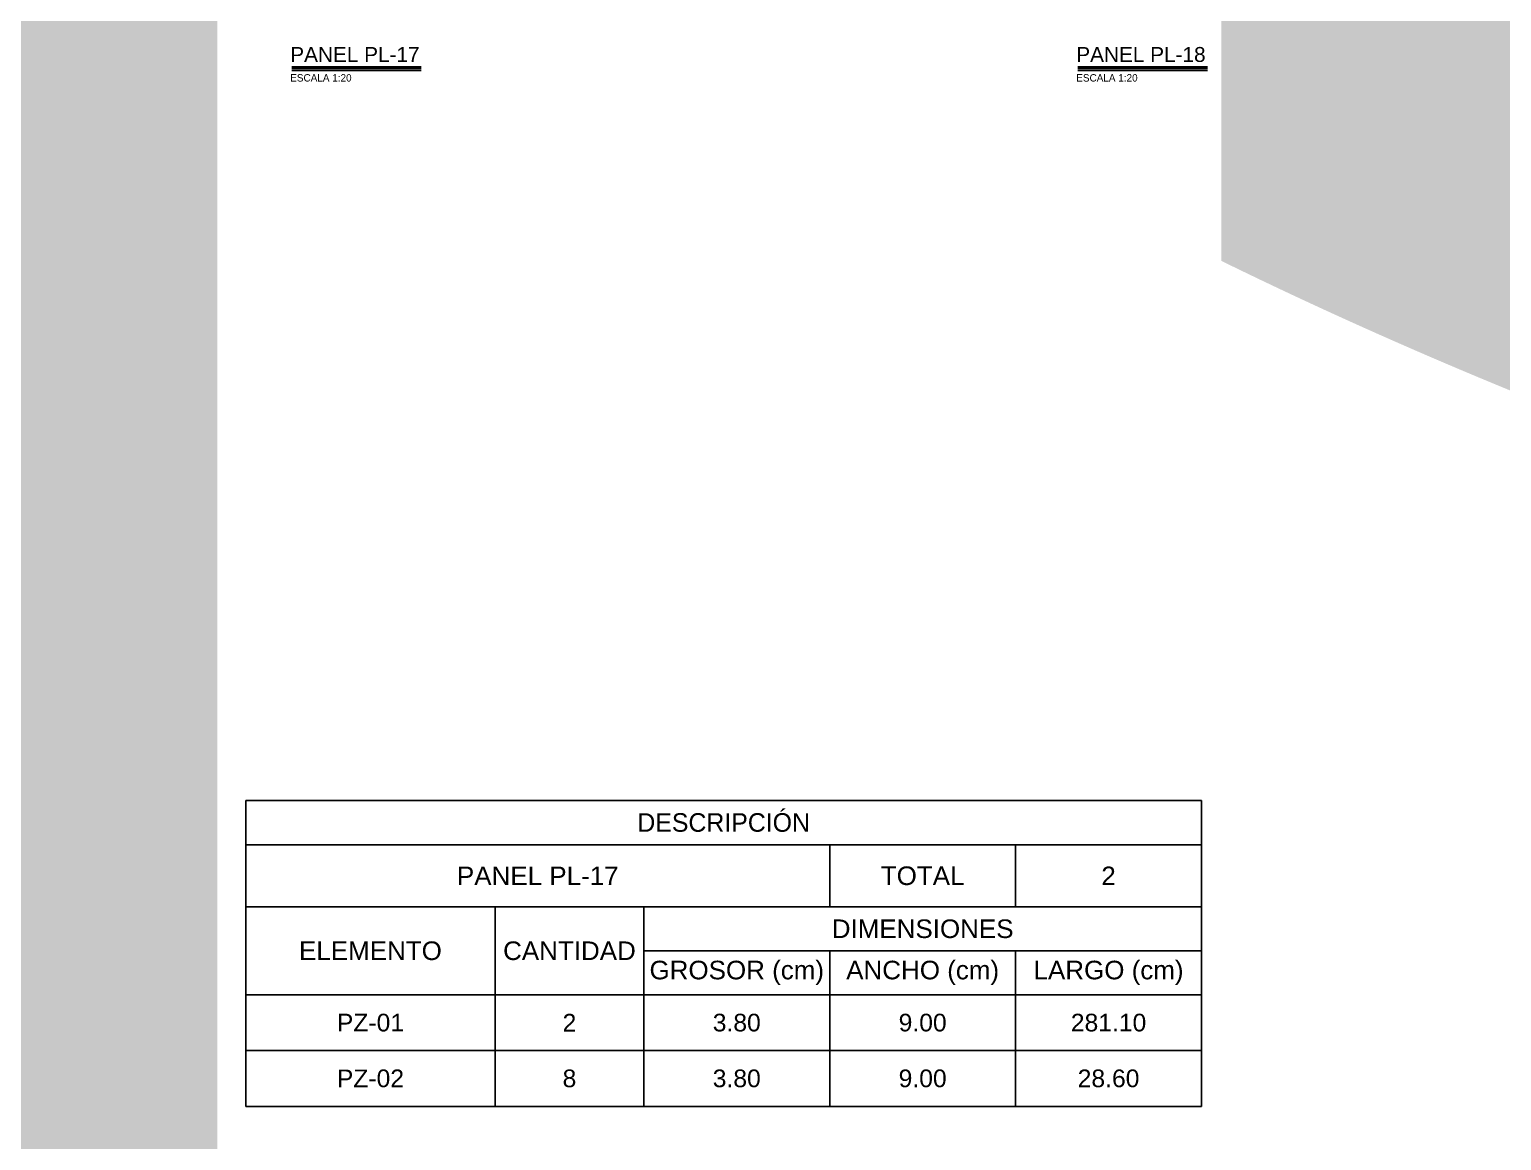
# Model space of a CAD drawing. Header units: millimetres. Extents: x 19458 to 19801, y 4351 to 4752.
# Drawn here: x 19582.12 to 19590.04, y 4501.26 to 4507.23 of the extents above; entities that cross this region are included whole.
import ezdxf
from ezdxf.enums import TextEntityAlignment as Align

# ---------------------------------------------------------------- set-up
doc = ezdxf.new("R2010")
doc.units = ezdxf.units.MM
for name, color, linetype in [('cotas', 1, 'Continuous'), ('cotas @ 200', 1, 'Continuous'), ('cotas @ 300', 1, 'Continuous'), ('TEXTOS TITULOS @ 0.2', 3, 'Continuous')]:
    doc.layers.add(name, color=color, linetype=linetype)
doc.styles.add('century gothic', font='GOTHIC.TTF')
doc.styles.add('NOTAS', font='GOTHIC.TTF')
doc.styles.add('SMCtitulos', font='sanss___.ttf')
doc.styles.get("Standard").update_dxf_attribs({"font": 'arial.ttf'})
doc.dimstyles.new('ANOTATIVE 100 SMCONSTRUCCIONES', dxfattribs={"dimscale": 0, "dimtxt": 0.18, "dimasz": 0.15, "dimexe": 0.18, "dimexo": 0.09, "dimgap": 0.1, "dimtad": 1, "dimzin": 0, "dimdsep": 46, "dimtxsty": 'century gothic', "dimblk1": 'FLECHA1', "dimblk2": 'FLECHA1', "dimsah": 1, "dimcen": 0.18, "dimdle": 0.075, "dimclrd": 1, "dimclre": 1, "dimclrt": 2, "dimaunit": 1, "dimadec": 0, "dimazin": 0, "dimtfac": 0.75, "dimtix": 1, "dimtmove": 2, "dimatfit": 3, "dimfxl": 0.09, "dimtvp": 1.5, "dimtfill": 1, "dimtolj": 1, "dimtzin": 0, "dimarcsym": 0})

# ---------------------------------------------------------------- blocks, each defined once
blk = doc.blocks.new('FLECHA1')
at = {"color": 4}
blk.add_line((-0.24618, -0.24808), (0.24808, 0.25), dxfattribs=at)
at = {"color": 1}
blk.add_line((-1, 0), (0.49616, 0), dxfattribs=at)
blk = doc.blocks.new('*D1597')
at = {"layer": 'cotas', "color": 1, "lineweight": -2, "transparency": 16777216}
for p, q in [((19614.326, 4580.8448), (19614.326, 4610.8448)), ((19597.9836, 4550.8448), (19578.326, 4550.8448)), ((19614.326, 4548.4298), (19614.326, 4550.8448)), ((19597.5339, 4548.4298), (19578.326, 4548.4298)), ((19614.326, 4518.4298), (19614.326, 4488.4298))]:
    blk.add_line(p, q, dxfattribs=at)
at = {"layer": 'Defpoints', "color": 0, "transparency": 16777216}
for p in [(19614.326, 4550.8448), (19615.9836, 4550.8448), (19615.5339, 4548.4298)]:
    blk.add_point(p, dxfattribs=at)
at = {"layer": 'cotas', "color": 1, "lineweight": -2, "transparency": 16777216, "xscale": 30, "yscale": 30, "zscale": 30}
for p, rotation in [((19614.326, 4550.8448), 270), ((19614.326, 4548.4298), 90)]:
    blk.add_blockref('FLECHA1', p, dxfattribs=dict(at, rotation=rotation))
at = {"layer": 'cotas', "color": 2, "transparency": 16777216, "insert": (19575.5307, 4549.6373), "char_height": 36, "attachment_point": 5, "rotation": 90, "style": 'century gothic', "bg_fill": 3, "box_fill_scale": 1.1, "bg_fill_color": 256, "bg_fill_true_color": 13158600, "bg_fill_transparency": 0}
blk.add_mtext('\\A1;2.42', dxfattribs=at)
blk = doc.blocks.new('*D1614')
at = {"layer": 'cotas', "color": 1, "lineweight": -2, "transparency": 16777216}
for p, q in [((19614.326, 4595.8448), (19614.326, 4640.8448)), ((19588.9836, 4550.8448), (19560.326, 4550.8448)), ((19614.326, 4548.4298), (19614.326, 4550.8448)), ((19588.5339, 4548.4298), (19560.326, 4548.4298)), ((19614.326, 4503.4298), (19614.326, 4458.4298))]:
    blk.add_line(p, q, dxfattribs=at)
at = {"layer": 'Defpoints', "color": 0, "transparency": 16777216}
for p in [(19614.326, 4550.8448), (19615.9836, 4550.8448), (19615.5339, 4548.4298)]:
    blk.add_point(p, dxfattribs=at)
at = {"layer": 'cotas', "color": 1, "lineweight": -2, "transparency": 16777216, "xscale": 45, "yscale": 45, "zscale": 45}
for p, rotation in [((19614.326, 4550.8448), 270), ((19614.326, 4548.4298), 90)]:
    blk.add_blockref('FLECHA1', p, dxfattribs=dict(at, rotation=rotation))
at = {"layer": 'cotas', "color": 2, "transparency": 16777216, "insert": (19556.133, 4549.6373), "char_height": 54, "attachment_point": 5, "rotation": 90, "style": 'century gothic', "bg_fill": 3, "box_fill_scale": 1.1, "bg_fill_color": 256, "bg_fill_true_color": 13158600, "bg_fill_transparency": 0}
blk.add_mtext('\\A1;2.42', dxfattribs=at)
blk = doc.blocks.new('*U46')
at = {"color": 2}
blk.add_line((0, 0.052), (3.483, 0.052), dxfattribs=at)
at = {"color": 250}
blk.add_line((0, 0), (3.483, 0), dxfattribs=at)
at = {"color": 7}
blk.add_line((0, -0.047), (3.483, -0.047), dxfattribs=at)
at = {"color": 0, "linetype": 'ByBlock', "lineweight": -2, "style": 'NOTAS'}
for tag, p in [('1TITLE', (0.027, 1.014)), ('2TITLE', (-0.043, 0.181))]:
    blk.add_attdef(tag, p, '', height=0.3, dxfattribs=at)
blk.add_attdef('SCALE', text='', height=0.18, dxfattribs=at).set_placement((-0.043, -0.148), align=Align.TOP_LEFT)
blk = doc.blocks.new('*T1049')
at = {"layer": 'cotas', "color": 0, "linetype": 'ByBlock', "lineweight": -2, "transparency": 16777216}
for p, q in [((0, 0), (5.1409, 0)), ((0, 0), (0, -1.6461)), ((5.1409, 0), (5.1409, -1.6461)), ((0, -0.2392), (5.1409, -0.2392)), ((3.1409, -0.2392), (3.1409, -0.5731)), ((4.1409, -0.2392), (4.1409, -0.5731)), ((0, -0.5731), (5.1409, -0.5731)), ((1.3409, -0.5731), (1.3409, -1.6461)), ((2.1409, -0.5731), (2.1409, -1.6461)), ((2.1409, -0.8096), (5.1409, -0.8096)), ((3.1409, -0.8096), (3.1409, -1.6461)), ((4.1409, -0.8096), (4.1409, -1.6461)), ((0, -1.0461), (5.1409, -1.0461)), ((0, -1.3461), (5.1409, -1.3461)), ((0, -1.6461), (5.1409, -1.6461))]:
    blk.add_line(p, q, dxfattribs=at)
at = {"layer": 'cotas', "color": 0, "transparency": 16777216, "insert": (2.5704, -0.1196), "char_height": 0.1, "width": 5.077526, "attachment_point": 5, "style": 'century gothic'}
blk.add_mtext('DESCRIPCIÓN', dxfattribs=at)
at = {"layer": 'cotas', "color": 0, "transparency": 16777216, "attachment_point": 5}
for s, insert, char_height, width in [('PANEL PL-17', (1.5704, -0.4061), 0.1, 3.077526), ('TOTAL', (3.6409, -0.4061), 0.1, 0.936652), ('2', (4.6409, -0.4061), 0.1, 0.936652), ('DIMENSIONES', (3.6409, -0.6913), 0.1, 2.936652), ('ELEMENTO', (0.6704, -0.8096), 0.1, 1.277526), ('CANTIDAD', (1.7409, -0.8096), 0.1, 0.736652), ('GROSOR (cm)', (2.6409, -0.9278), 0.1, 0.936652), ('ANCHO (cm)', (3.6409, -0.9278), 0.1, 0.936652), ('LARGO (cm)', (4.6409, -0.9278), 0.1, 0.936652), ('PZ-01', (0.6704, -1.1961), 0.09502, 1.277526), ('2', (1.7409, -1.1961), 0.095, 0.736652), ('3.80', (2.6409, -1.1961), 0.09502, 0.936652), ('9.00', (3.6409, -1.1961), 0.09502, 0.936652), ('281.10', (4.6409, -1.1961), 0.09502, 0.936652), ('PZ-02', (0.6704, -1.4961), 0.09502, 1.277526), ('8', (1.7409, -1.4961), 0.095, 0.736652), ('3.80', (2.6409, -1.4961), 0.09502, 0.936652), ('9.00', (3.6409, -1.4961), 0.09502, 0.936652), ('28.60', (4.6409, -1.4961), 0.09502, 0.936652)]:
    blk.add_mtext(s, dxfattribs=dict(at, insert=insert, char_height=char_height, width=width))
blk = doc.blocks.new('*U1729')
at = {"layer": 'cotas @ 200'}
dim = blk.add_linear_dim(base=(19614.3260382735, 4550.8448237801), p1=(19615.5338597089, 4548.4298237801), p2=(19615.9836080801, 4550.8448237801), angle=90, dimstyle='ANOTATIVE 100 SMCONSTRUCCIONES', override={"dimscale": 200, "dimtix": 1, "dimtofl": 1, "dimtmove": 1, "dimatfit": 1}, dxfattribs=at)
dim.commit()
dim.dimension.update_dxf_attribs({"geometry": '*D1597', "text_midpoint": (19575.5306609792, 4549.6373237801)})
at = {"layer": 'cotas @ 300'}
dim = blk.add_linear_dim(base=(19614.3260382735, 4550.8448237801), p1=(19615.5338597089, 4548.4298237801), p2=(19615.9836080801, 4550.8448237801), angle=90, dimstyle='ANOTATIVE 100 SMCONSTRUCCIONES', override={"dimscale": 300, "dimtix": 1, "dimtofl": 1, "dimtmove": 1, "dimatfit": 1}, dxfattribs=at)
dim.commit()
dim.dimension.update_dxf_attribs({"geometry": '*D1614', "text_midpoint": (19556.132972332, 4549.6373237801)})

msp = doc.modelspace()

# ---------------------------------------------------------------- block references
at = {"layer": 'cotas'}
msp.add_blockref('*U1729', (0, 0), dxfattribs=at)

# ---------------------------------------------------------------- next in the draw order: block references
msp.add_blockref('*T1049', (19583.2857, 4503.0864))
at = {"layer": 'TEXTOS TITULOS @ 0.2'}
ref = msp.add_blockref('*U46', (19583.5332, 4507.0229), dxfattribs=dict(at, xscale=0.2, yscale=0.2, zscale=0.2))
ref.add_attrib('2TITLE', 'PANEL PL-17', (19583.5246, 4507.0592), dxfattribs={"layer": '0', "color": 0, "linetype": 'ByBlock', "lineweight": -2, "height": 0.08, "style": 'SMCtitulos'})
ref.add_attrib('SCALE', 'ESCALA 1:20', dxfattribs={"layer": '0', "color": 0, "linetype": 'ByBlock', "lineweight": -2, "height": 0.04, "style": 'NOTAS'}).set_placement((19583.5246, 4506.9934), align=Align.TOP_LEFT)
ref = msp.add_blockref('*U46', (19587.7615, 4507.0229), dxfattribs=dict(at, xscale=0.2, yscale=0.2, zscale=0.2))
ref.add_attrib('2TITLE', 'PANEL PL-18', (19587.7529, 4507.0592), dxfattribs={"layer": '0', "color": 0, "linetype": 'ByBlock', "lineweight": -2, "height": 0.08, "style": 'SMCtitulos'})
ref.add_attrib('SCALE', 'ESCALA 1:20', dxfattribs={"layer": '0', "color": 0, "linetype": 'ByBlock', "lineweight": -2, "height": 0.04, "style": 'NOTAS'}).set_placement((19587.7529, 4506.9934), align=Align.TOP_LEFT)

doc.saveas('drawing.dxf')
